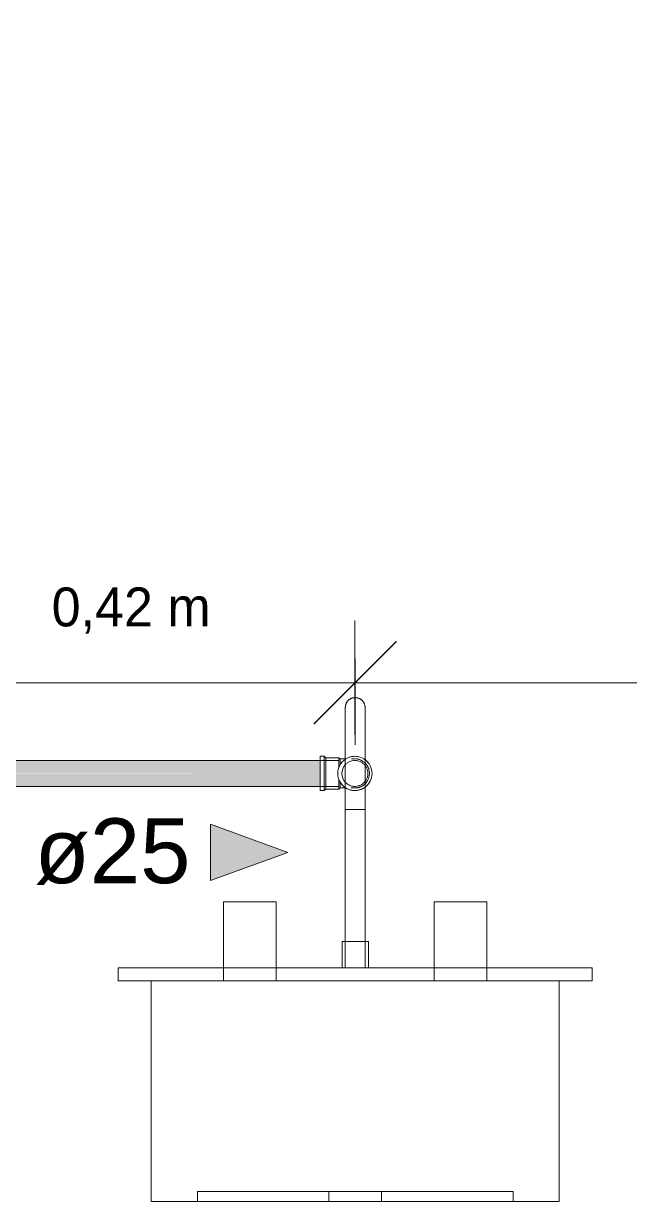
# Model space of a CAD drawing. Header units: metres. Extents: x 15 to 69.3, y -12.4 to 16.4.
# Drawn here: x 30.722 to 31.306, y 0.687 to 1.823 of the extents above; entities that cross this region are included whole.
import ezdxf

# ---------------------------------------------------------------- set-up
doc = ezdxf.new("R2010")
doc.units = ezdxf.units.M
for name, color, linetype, lineweight in [('A-ANNO-DIMS', 7, 'Continuous', 5), ('A-ANNO-DIMS-25', 7, 'Continuous', 5), ('P-PIPE', 7, 'Continuous', 5), ('P-PIPE-IDEN', 7, 'Continuous', 5), ('P-SANR-FIXT', 7, 'Continuous', 5)]:
    doc.layers.add(name, color=color, linetype=linetype, lineweight=lineweight)
doc.styles.add('Arial_1', font='arial.ttf', dxfattribs={"height": 0.0625})
doc.styles.add('Century Gothic_4', font='GOTHIC.TTF', dxfattribs={"height": 0.0375})
doc.dimstyles.new('Setores_1_5_1', dxfattribs={"dimscale": 0.3048, "dimtxt": 0.039156, "dimasz": 0.260417, "dimexe": 0.19685, "dimexo": 0.123031, "dimgap": 0.143537, "dimtad": 1, "dimrnd": 0.01, "dimzin": 0, "dimdsep": 46, "dimtxsty": 'Century Gothic_4', "dimblk1": 'OBLIQUE', "dimblk2": 'OBLIQUE', "dimsah": 1, "dimcen": 0.09, "dimazin": 0, "dimtfac": 1, "dimtdec": 4, "dimtix": 1, "dimtmove": 0, "dimatfit": 3, "dimfxl": 1, "dimtvp": 1, "dimtolj": 1, "dimtzin": 0, "dimarcsym": 2})

# ---------------------------------------------------------------- blocks, each defined once
blk = doc.blocks.new('Cuba para Pia de Cozinha - Standard-2652003-BB')
at = {"layer": 'P-SANR-FIXT'}
for p, q in [((-16.8323, 1.1), (-16.8323, 0.9127)), ((-16.8323, 1.1), (-16.8323, 1.0651)), ((-16.8132, 0.9127), (-16.8132, 1.1)), ((-16.8132, 1.0651), (-16.8132, 1.1)), ((-16.8323, 1.0651), (-16.8227, 1.0651)), ((-16.8227, 1.0651), (-16.8132, 1.0651)), ((-16.9497, 0.9762), (-16.9497, 0.9127)), ((-16.8989, 0.9762), (-16.9497, 0.9762)), ((-16.8989, 0.9127), (-16.8989, 0.9762)), ((-16.7465, 0.9762), (-16.7465, 0.9127)), ((-16.6957, 0.9762), (-16.7465, 0.9762)), ((-16.6957, 0.9127), (-16.6957, 0.9762)), ((-16.8354, 0.9381), (-16.8354, 0.9127)), ((-16.81, 0.9381), (-16.8354, 0.9381)), ((-16.81, 0.9127), (-16.81, 0.9381)), ((-17.0512, 0.9127), (-16.5942, 0.9127)), ((-17.0512, 0.9), (-17.0512, 0.9127)), ((-16.5942, 0.9), (-16.5942, 0.9127)), ((-16.5942, 0.9), (-17.0512, 0.9)), ((-17.0194, 0.9), (-17.0194, 0.6875)), ((-16.6259, 0.6875), (-16.6259, 0.9)), ((-16.9622, 0.6875), (-17.0194, 0.6875)), ((-16.9622, 0.6875), (-16.683, 0.6875)), ((-16.6259, 0.6875), (-16.683, 0.6875))]:
    blk.add_line(p, q, dxfattribs=at)
at = {"layer": 'P-SANR-FIXT', "color": 253, "true_color": 0xa6a6a6}
for p, q in [((-16.832, 1.0651), (-16.8227, 1.0651)), ((-16.8227, 1.0651), (-16.8134, 1.0651)), ((-16.8989, 0.9762), (-16.9497, 0.9762)), ((-16.6957, 0.9762), (-16.7465, 0.9762)), ((-16.8322, 0.9381), (-16.8354, 0.9381)), ((-16.81, 0.9381), (-16.8132, 0.9381)), ((-17.013, 0.9127), (-17.0512, 0.9127)), ((-17.0512, 0.9), (-17.0512, 0.9127)), ((-17.013, 0.9127), (-16.9622, 0.9127)), ((-17.013, 0.9127), (-16.9622, 0.9127)), ((-16.683, 0.9127), (-16.9622, 0.9127)), ((-16.9622, 0.9127), (-16.683, 0.9127)), ((-16.683, 0.9127), (-16.6636, 0.9127)), ((-16.683, 0.9127), (-16.6731, 0.9127)), ((-16.6731, 0.9127), (-16.6636, 0.9127)), ((-16.6636, 0.9127), (-16.6332, 0.9127)), ((-16.6636, 0.9127), (-16.6322, 0.9127)), ((-16.6332, 0.9127), (-16.6322, 0.9127)), ((-16.5942, 0.9127), (-16.6322, 0.9127)), ((-16.5942, 0.9127), (-16.5942, 0.9)), ((-17.0512, 0.9), (-17.0194, 0.9)), ((-17.0194, 0.9), (-17.0183, 0.9)), ((-17.0183, 0.9), (-17.015, 0.9)), ((-17.015, 0.9), (-17.0097, 0.9)), ((-17.0097, 0.9), (-16.9622, 0.9)), ((-16.683, 0.9), (-16.9622, 0.9)), ((-16.683, 0.9), (-16.6259, 0.9)), ((-16.6259, 0.9), (-16.5942, 0.9)), ((-16.9735, 0.697), (-16.9749, 0.697)), ((-16.9749, 0.697), (-16.9749, 0.6875)), ((-16.9735, 0.697), (-16.9749, 0.697)), ((-16.9622, 0.697), (-16.9732, 0.697)), ((-16.9695, 0.697), (-16.9726, 0.697)), ((-16.9622, 0.697), (-16.968, 0.697)), ((-16.9622, 0.697), (-16.683, 0.697)), ((-16.9622, 0.697), (-16.683, 0.697)), ((-16.6774, 0.697), (-16.683, 0.697)), ((-16.672, 0.697), (-16.683, 0.697)), ((-16.6726, 0.697), (-16.6758, 0.697)), ((-16.6714, 0.697), (-16.6717, 0.697)), ((-16.6703, 0.697), (-16.6717, 0.697)), ((-16.6703, 0.697), (-16.6713, 0.697)), ((-16.6703, 0.6875), (-16.6703, 0.697)), ((-16.975, 0.6875), (-17.0194, 0.6875)), ((-16.974, 0.6875), (-16.9749, 0.6875)), ((-16.9749, 0.6875), (-16.9735, 0.6875)), ((-16.9735, 0.6875), (-16.974, 0.6875)), ((-16.9732, 0.6875), (-16.9622, 0.6875)), ((-16.9695, 0.6875), (-16.9726, 0.6875)), ((-16.9622, 0.6875), (-16.968, 0.6875)), ((-16.9622, 0.6875), (-16.683, 0.6875)), ((-16.683, 0.6875), (-16.9622, 0.6875)), ((-16.6772, 0.6875), (-16.683, 0.6875)), ((-16.683, 0.6875), (-16.672, 0.6875)), ((-16.6726, 0.6875), (-16.6758, 0.6875)), ((-16.6703, 0.6875), (-16.6717, 0.6875)), ((-16.6717, 0.6875), (-16.6703, 0.6875)), ((-16.6259, 0.6875), (-16.6703, 0.6875))]:
    blk.add_line(p, q, dxfattribs=at)
at = {"layer": 'P-SANR-FIXT', "color": 254, "true_color": 0xdfdfdf}
for p, q in [((-16.8152, 0.9381), (-16.832, 0.9381)), ((-16.8132, 0.9381), (-16.8148, 0.9381)), ((-16.9724, 0.9127), (-17.013, 0.9127)), ((-16.9497, 0.9127), (-16.9721, 0.9127)), ((-16.9497, 0.9127), (-16.9497, 0.9)), ((-16.8354, 0.9127), (-16.8989, 0.9127)), ((-16.8989, 0.9), (-16.8989, 0.9127)), ((-16.8354, 0.9127), (-16.81, 0.9127)), ((-16.7465, 0.9127), (-16.81, 0.9127)), ((-16.7465, 0.9127), (-16.7465, 0.9)), ((-16.6322, 0.9127), (-16.6957, 0.9127)), ((-16.6957, 0.9), (-16.6957, 0.9127)), ((-17.0194, 0.9), (-17.0133, 0.9)), ((-17.0194, 0.9), (-17.013, 0.9)), ((-17.0092, 0.9), (-17.013, 0.9)), ((-17.0121, 0.9), (-17.013, 0.9)), ((-16.9622, 0.9), (-17.013, 0.9)), ((-16.9622, 0.9), (-17.013, 0.9)), ((-17.0092, 0.9), (-17.0121, 0.9)), ((-16.9622, 0.9), (-17.0092, 0.9)), ((-17.0045, 0.9), (-17.0092, 0.9)), ((-16.9904, 0.9), (-17.0045, 0.9)), ((-16.9817, 0.9), (-16.9904, 0.9)), ((-16.9721, 0.9), (-16.9817, 0.9)), ((-16.9622, 0.9), (-16.9721, 0.9)), ((-16.9622, 0.9), (-16.683, 0.9)), ((-16.683, 0.9), (-16.9622, 0.9)), ((-16.683, 0.9), (-16.9622, 0.9)), ((-16.9622, 0.9), (-16.683, 0.9)), ((-16.6354, 0.9), (-16.683, 0.9)), ((-16.6354, 0.9), (-16.683, 0.9)), ((-16.6354, 0.9), (-16.683, 0.9)), ((-16.6354, 0.9), (-16.683, 0.9)), ((-16.6322, 0.9), (-16.6352, 0.9)), ((-16.6322, 0.9), (-16.6352, 0.9)), ((-16.6322, 0.9), (-16.6352, 0.9)), ((-16.6322, 0.9), (-16.6352, 0.9)), ((-16.6322, 0.9), (-16.6259, 0.9)), ((-16.632, 0.9), (-16.6302, 0.9)), ((-16.6302, 0.9), (-16.6259, 0.9)), ((-16.974, 0.697), (-16.9749, 0.697)), ((-16.9735, 0.697), (-16.9749, 0.697)), ((-16.9735, 0.697), (-16.974, 0.697)), ((-16.9726, 0.697), (-16.9734, 0.697)), ((-16.9712, 0.697), (-16.9734, 0.697)), ((-16.9695, 0.697), (-16.9726, 0.697)), ((-16.9671, 0.697), (-16.9712, 0.697)), ((-16.968, 0.697), (-16.9695, 0.697)), ((-16.9622, 0.697), (-16.968, 0.697)), ((-16.9622, 0.697), (-16.9671, 0.697)), ((-16.8481, 0.697), (-16.9622, 0.697)), ((-16.8481, 0.697), (-16.9622, 0.697)), ((-16.8481, 0.697), (-16.8481, 0.6875)), ((-16.7973, 0.697), (-16.8481, 0.697)), ((-16.8456, 0.697), (-16.8453, 0.697)), ((-16.8393, 0.697), (-16.8377, 0.697)), ((-16.8287, 0.697), (-16.8276, 0.697)), ((-16.8179, 0.697), (-16.8167, 0.697)), ((-16.8077, 0.697), (-16.8062, 0.697)), ((-16.8001, 0.697), (-16.7998, 0.697)), ((-16.683, 0.697), (-16.7973, 0.697)), ((-16.683, 0.697), (-16.7973, 0.697)), ((-16.7973, 0.6875), (-16.7973, 0.697)), ((-16.6719, 0.697), (-16.683, 0.697)), ((-16.6774, 0.697), (-16.683, 0.697)), ((-16.6758, 0.697), (-16.6774, 0.697)), ((-16.6726, 0.697), (-16.6757, 0.697)), ((-16.6719, 0.697), (-16.6726, 0.697)), ((-16.6714, 0.697), (-16.6717, 0.697)), ((-16.671, 0.697), (-16.6717, 0.697)), ((-16.6703, 0.697), (-16.6711, 0.697)), ((-16.6703, 0.697), (-16.6708, 0.697)), ((-16.9742, 0.6875), (-16.9749, 0.6875)), ((-16.9749, 0.6875), (-16.9735, 0.6875)), ((-16.9735, 0.6875), (-16.974, 0.6875)), ((-16.9726, 0.6875), (-16.9734, 0.6875)), ((-16.9712, 0.6875), (-16.9734, 0.6875)), ((-16.9726, 0.6875), (-16.9695, 0.6875)), ((-16.9671, 0.6875), (-16.9712, 0.6875)), ((-16.968, 0.6875), (-16.9695, 0.6875)), ((-16.968, 0.6875), (-16.9622, 0.6875)), ((-16.9622, 0.6875), (-16.9671, 0.6875)), ((-16.8481, 0.6875), (-16.9622, 0.6875)), ((-16.9622, 0.6875), (-16.8481, 0.6875)), ((-16.8481, 0.6875), (-16.8473, 0.6875)), ((-16.8473, 0.6875), (-16.8227, 0.6875)), ((-16.8453, 0.6875), (-16.8456, 0.6875)), ((-16.8377, 0.6875), (-16.8393, 0.6875)), ((-16.8276, 0.6875), (-16.8287, 0.6875)), ((-16.8227, 0.6875), (-16.8048, 0.6875)), ((-16.8167, 0.6875), (-16.8179, 0.6875)), ((-16.8062, 0.6875), (-16.8077, 0.6875)), ((-16.8048, 0.6875), (-16.7982, 0.6875)), ((-16.7998, 0.6875), (-16.8001, 0.6875)), ((-16.7982, 0.6875), (-16.7973, 0.6875)), ((-16.683, 0.6875), (-16.7973, 0.6875)), ((-16.7973, 0.6875), (-16.683, 0.6875)), ((-16.6782, 0.6875), (-16.683, 0.6875)), ((-16.683, 0.6875), (-16.6773, 0.6875)), ((-16.6719, 0.6875), (-16.6782, 0.6875)), ((-16.6758, 0.6875), (-16.6772, 0.6875)), ((-16.6757, 0.6875), (-16.6726, 0.6875)), ((-16.6719, 0.6875), (-16.6726, 0.6875)), ((-16.6713, 0.6875), (-16.6717, 0.6875)), ((-16.6717, 0.6875), (-16.6703, 0.6875)), ((-16.6703, 0.6875), (-16.6712, 0.6875))]:
    blk.add_line(p, q, dxfattribs=at)
at = {"layer": 'P-SANR-FIXT', "color": 7, "true_color": 0xf3f3f3}
for p, q in [((-16.9488, 0.9127), (-16.9497, 0.9127)), ((-16.9474, 0.9127), (-16.9486, 0.9127)), ((-16.9004, 0.9127), (-16.9472, 0.9127)), ((-16.8991, 0.9127), (-16.9002, 0.9127)), ((-16.832, 0.9127), (-16.8354, 0.9127)), ((-16.8354, 0.9127), (-16.8322, 0.9127)), ((-16.8323, 0.9127), (-16.8302, 0.9127)), ((-16.8323, 0.9127), (-16.832, 0.9127)), ((-16.8302, 0.9127), (-16.8227, 0.9127)), ((-16.8227, 0.9127), (-16.8134, 0.9127)), ((-16.81, 0.9127), (-16.8134, 0.9127)), ((-16.8134, 0.9127), (-16.8132, 0.9127)), ((-16.8134, 0.9127), (-16.8132, 0.9127)), ((-16.8132, 0.9127), (-16.81, 0.9127)), ((-16.7456, 0.9127), (-16.7465, 0.9127)), ((-16.7442, 0.9127), (-16.7454, 0.9127)), ((-16.6972, 0.9127), (-16.744, 0.9127)), ((-16.6959, 0.9127), (-16.697, 0.9127)), ((-16.9727, 0.697), (-16.9732, 0.697)), ((-16.968, 0.697), (-16.9693, 0.697)), ((-16.8481, 0.697), (-16.8386, 0.697)), ((-16.8481, 0.697), (-16.8456, 0.697)), ((-16.8453, 0.697), (-16.846, 0.697)), ((-16.8453, 0.697), (-16.8393, 0.697)), ((-16.8378, 0.697), (-16.8392, 0.697)), ((-16.8386, 0.697), (-16.8284, 0.697)), ((-16.8377, 0.697), (-16.8287, 0.697)), ((-16.8276, 0.697), (-16.8287, 0.697)), ((-16.8284, 0.697), (-16.8171, 0.697)), ((-16.8276, 0.697), (-16.8179, 0.697)), ((-16.8168, 0.697), (-16.8179, 0.697)), ((-16.8171, 0.697), (-16.7973, 0.697)), ((-16.8167, 0.697), (-16.8077, 0.697)), ((-16.8062, 0.697), (-16.8077, 0.697)), ((-16.8062, 0.697), (-16.8001, 0.697)), ((-16.7994, 0.697), (-16.8001, 0.697)), ((-16.7998, 0.697), (-16.7973, 0.697)), ((-16.6757, 0.697), (-16.6774, 0.697)), ((-16.672, 0.697), (-16.6726, 0.697)), ((-16.9741, 0.6875), (-16.975, 0.6875)), ((-16.9734, 0.6875), (-16.974, 0.6875)), ((-16.9726, 0.6875), (-16.9732, 0.6875)), ((-16.9732, 0.6875), (-16.9727, 0.6875)), ((-16.9622, 0.6875), (-16.9724, 0.6875)), ((-16.9693, 0.6875), (-16.968, 0.6875)), ((-16.8481, 0.6875), (-16.9622, 0.6875)), ((-16.8456, 0.6875), (-16.8481, 0.6875)), ((-16.7973, 0.6875), (-16.8481, 0.6875)), ((-16.846, 0.6875), (-16.8453, 0.6875)), ((-16.8393, 0.6875), (-16.8453, 0.6875)), ((-16.8392, 0.6875), (-16.8378, 0.6875)), ((-16.8287, 0.6875), (-16.8377, 0.6875)), ((-16.8287, 0.6875), (-16.8276, 0.6875)), ((-16.8179, 0.6875), (-16.8276, 0.6875)), ((-16.8179, 0.6875), (-16.8168, 0.6875)), ((-16.8077, 0.6875), (-16.8167, 0.6875)), ((-16.8077, 0.6875), (-16.8062, 0.6875)), ((-16.8001, 0.6875), (-16.8062, 0.6875)), ((-16.8001, 0.6875), (-16.7994, 0.6875)), ((-16.7973, 0.6875), (-16.7998, 0.6875)), ((-16.683, 0.6875), (-16.7973, 0.6875)), ((-16.672, 0.6875), (-16.683, 0.6875)), ((-16.6773, 0.6875), (-16.6757, 0.6875)), ((-16.6726, 0.6875), (-16.672, 0.6875)), ((-16.6713, 0.6875), (-16.6719, 0.6875)), ((-16.6703, 0.6875), (-16.6712, 0.6875))]:
    blk.add_line(p, q, dxfattribs=at)
at = {"layer": 'P-SANR-FIXT', "color": 7, "true_color": 0xfafafa}
for p, q in [((-16.8322, 0.9127), (-16.8132, 0.9127)), ((-16.8134, 0.9127), (-16.832, 0.9127)), ((-16.832, 0.9127), (-16.8227, 0.9127)), ((-16.8227, 0.9127), (-16.8134, 0.9127)), ((-17.0133, 0.9), (-17.0097, 0.9)), ((-17.013, 0.9), (-16.9724, 0.9)), ((-17.0097, 0.9), (-17.0026, 0.9)), ((-17.0026, 0.9), (-16.9724, 0.9)), ((-16.9722, 0.9), (-16.9622, 0.9)), ((-16.9721, 0.9), (-16.9497, 0.9)), ((-16.9622, 0.9), (-16.683, 0.9)), ((-16.9497, 0.9), (-16.8989, 0.9)), ((-16.8989, 0.9), (-16.7465, 0.9)), ((-16.7465, 0.9), (-16.6957, 0.9)), ((-16.6957, 0.9), (-16.6355, 0.9)), ((-16.683, 0.9), (-16.6719, 0.9)), ((-16.6719, 0.9), (-16.632, 0.9)), ((-16.6354, 0.9), (-16.6322, 0.9)), ((-16.8473, 0.697), (-16.8481, 0.697)), ((-16.8473, 0.697), (-16.8481, 0.697)), ((-16.8473, 0.697), (-16.8481, 0.697)), ((-16.846, 0.697), (-16.8471, 0.697)), ((-16.7973, 0.697), (-16.847, 0.697)), ((-16.7973, 0.697), (-16.847, 0.697)), ((-16.8392, 0.697), (-16.8453, 0.697)), ((-16.8293, 0.697), (-16.8378, 0.697)), ((-16.8287, 0.697), (-16.8293, 0.697)), ((-16.8179, 0.697), (-16.8276, 0.697)), ((-16.8077, 0.697), (-16.8168, 0.697)), ((-16.8001, 0.697), (-16.8062, 0.697)), ((-16.7973, 0.697), (-16.7994, 0.697)), ((-16.7985, 0.6875), (-16.8481, 0.6875)), ((-16.8481, 0.6875), (-16.7985, 0.6875)), ((-16.8481, 0.6875), (-16.846, 0.6875)), ((-16.8453, 0.6875), (-16.8392, 0.6875)), ((-16.8378, 0.6875), (-16.8287, 0.6875)), ((-16.8276, 0.6875), (-16.8179, 0.6875)), ((-16.8168, 0.6875), (-16.8162, 0.6875)), ((-16.8162, 0.6875), (-16.81, 0.6875)), ((-16.81, 0.6875), (-16.8077, 0.6875)), ((-16.8062, 0.6875), (-16.8001, 0.6875)), ((-16.7994, 0.6875), (-16.7984, 0.6875)), ((-16.7973, 0.6875), (-16.7982, 0.6875)), ((-16.7982, 0.6875), (-16.7973, 0.6875)), ((-16.7982, 0.6875), (-16.7973, 0.6875))]:
    blk.add_line(p, q, dxfattribs=at)
at = {"layer": 'P-SANR-FIXT', "color": 7, "true_color": 0xfdfdfd}
for p, q in [((-16.9497, 0.9), (-16.8989, 0.9)), ((-16.9497, 0.9), (-16.9472, 0.9)), ((-16.9472, 0.9), (-16.9402, 0.9)), ((-16.9402, 0.9), (-16.8989, 0.9)), ((-16.7465, 0.9), (-16.6957, 0.9)), ((-16.7465, 0.9), (-16.6982, 0.9)), ((-16.6982, 0.9), (-16.6957, 0.9)), ((-16.7985, 0.6875), (-16.8481, 0.6875)), ((-16.7973, 0.6875), (-16.7982, 0.6875))]:
    blk.add_line(p, q, dxfattribs=at)
at = {"layer": 'P-SANR-FIXT', "flags": 128}
for points in [[(-16.8323, 1.1635), (-16.8322, 1.1639), (-16.8322, 1.1643), (-16.8322, 1.1647), (-16.8321, 1.165), (-16.8321, 1.1654), (-16.832, 1.1658), (-16.8319, 1.1662), (-16.8318, 1.1665), (-16.8316, 1.1669), (-16.8315, 1.1672), (-16.8313, 1.1676), (-16.8312, 1.1679), (-16.831, 1.1683), (-16.8308, 1.1686), (-16.8306, 1.1689), (-16.8304, 1.1692), (-16.8301, 1.1695), (-16.8299, 1.1698), (-16.8296, 1.1701), (-16.8294, 1.1704), (-16.8291, 1.1706), (-16.8288, 1.1709), (-16.8285, 1.1711), (-16.8282, 1.1713), (-16.8279, 1.1715), (-16.8275, 1.1717), (-16.8272, 1.1719), (-16.8269, 1.1721), (-16.8265, 1.1723), (-16.8262, 1.1724), (-16.8258, 1.1725), (-16.8255, 1.1727), (-16.8251, 1.1728), (-16.8247, 1.1728), (-16.8243, 1.1729), (-16.824, 1.173), (-16.8236, 1.173), (-16.8232, 1.173), (-16.8228, 1.173), (-16.8227, 1.173)], [(-16.8227, 1.173), (-16.8223, 1.173), (-16.822, 1.173), (-16.8216, 1.173), (-16.8212, 1.1729), (-16.8208, 1.1729), (-16.8205, 1.1728), (-16.8201, 1.1727), (-16.8197, 1.1726), (-16.8194, 1.1724), (-16.819, 1.1723), (-16.8187, 1.1721), (-16.8183, 1.172), (-16.818, 1.1718), (-16.8177, 1.1716), (-16.8173, 1.1714), (-16.817, 1.1712), (-16.8167, 1.1709), (-16.8164, 1.1707), (-16.8162, 1.1704), (-16.8159, 1.1702), (-16.8156, 1.1699), (-16.8154, 1.1696), (-16.8151, 1.1693), (-16.8149, 1.169), (-16.8147, 1.1687), (-16.8145, 1.1683), (-16.8143, 1.168), (-16.8142, 1.1677), (-16.814, 1.1673), (-16.8138, 1.167), (-16.8137, 1.1666), (-16.8136, 1.1663), (-16.8135, 1.1659), (-16.8134, 1.1655), (-16.8133, 1.1651), (-16.8133, 1.1648), (-16.8132, 1.1644), (-16.8132, 1.164), (-16.8132, 1.1636), (-16.8132, 1.1635)], [(-16.8323, 1.1485), (-16.8323, 1.149), (-16.8323, 1.1505), (-16.8323, 1.152), (-16.8323, 1.1535), (-16.8323, 1.1548), (-16.8323, 1.156), (-16.8323, 1.1572), (-16.8323, 1.1582), (-16.8323, 1.1592), (-16.8323, 1.1601), (-16.8323, 1.1609), (-16.8323, 1.1615), (-16.8323, 1.1621), (-16.8323, 1.1626), (-16.8323, 1.163), (-16.8323, 1.1633), (-16.8323, 1.1634), (-16.8323, 1.1635), (-16.8323, 1.1635)], [(-16.8323, 1.1635), (-16.8323, 1.1635), (-16.8323, 1.1633), (-16.8323, 1.1631), (-16.8323, 1.1627), (-16.8323, 1.1623), (-16.8323, 1.1617), (-16.8323, 1.1611), (-16.8323, 1.1603), (-16.8323, 1.1595), (-16.8323, 1.1585), (-16.8323, 1.1575), (-16.8323, 1.1563), (-16.8323, 1.1551), (-16.8323, 1.1538), (-16.8323, 1.1524), (-16.8323, 1.151), (-16.8323, 1.1494), (-16.8323, 1.1478), (-16.8323, 1.1461), (-16.8323, 1.1443), (-16.8323, 1.1424), (-16.8323, 1.1405), (-16.8323, 1.1385), (-16.8323, 1.1364), (-16.8323, 1.1343), (-16.8323, 1.1322), (-16.8323, 1.13), (-16.8323, 1.1277), (-16.8323, 1.1254), (-16.8323, 1.123), (-16.8323, 1.1206), (-16.8323, 1.1182), (-16.8323, 1.1158), (-16.8323, 1.1133), (-16.8323, 1.1108), (-16.8323, 1.1083), (-16.8323, 1.1058), (-16.8323, 1.1032), (-16.8323, 1.1007), (-16.8323, 1.1)], [(-16.8132, 1.1635), (-16.8132, 1.1635), (-16.8132, 1.1633), (-16.8132, 1.1631), (-16.8132, 1.1627), (-16.8132, 1.1623), (-16.8132, 1.1617), (-16.8132, 1.1611), (-16.8132, 1.1603), (-16.8132, 1.1595), (-16.8132, 1.1585), (-16.8132, 1.1575), (-16.8132, 1.1563), (-16.8132, 1.1551), (-16.8132, 1.1538), (-16.8132, 1.1524), (-16.8132, 1.151), (-16.8132, 1.1494), (-16.8132, 1.1485)], [(-16.8132, 1.1), (-16.8132, 1.1026), (-16.8132, 1.1051), (-16.8132, 1.1076), (-16.8132, 1.1101), (-16.8132, 1.1126), (-16.8132, 1.1151), (-16.8132, 1.1176), (-16.8132, 1.12), (-16.8132, 1.1224), (-16.8132, 1.1248), (-16.8132, 1.1271), (-16.8132, 1.1293), (-16.8132, 1.1316), (-16.8132, 1.1338), (-16.8132, 1.1359), (-16.8132, 1.1379), (-16.8132, 1.14), (-16.8132, 1.1419), (-16.8132, 1.1438), (-16.8132, 1.1456), (-16.8132, 1.1473), (-16.8132, 1.149), (-16.8132, 1.1505), (-16.8132, 1.152), (-16.8132, 1.1535), (-16.8132, 1.1548), (-16.8132, 1.156), (-16.8132, 1.1572), (-16.8132, 1.1582), (-16.8132, 1.1592), (-16.8132, 1.1601), (-16.8132, 1.1609), (-16.8132, 1.1615), (-16.8132, 1.1621), (-16.8132, 1.1626), (-16.8132, 1.163), (-16.8132, 1.1633), (-16.8132, 1.1634), (-16.8132, 1.1635), (-16.8132, 1.1635)], [(-16.8323, 1.1), (-16.8323, 1.1026), (-16.8323, 1.1051), (-16.8323, 1.1076), (-16.8323, 1.1101), (-16.8323, 1.1126), (-16.8323, 1.1151), (-16.8323, 1.1176), (-16.8323, 1.12), (-16.8323, 1.1224), (-16.8323, 1.1248), (-16.8323, 1.1271), (-16.8323, 1.1293), (-16.8323, 1.1306)], [(-16.8132, 1.1306), (-16.8132, 1.13), (-16.8132, 1.1277), (-16.8132, 1.1254), (-16.8132, 1.123), (-16.8132, 1.1206), (-16.8132, 1.1182), (-16.8132, 1.1158), (-16.8132, 1.1133), (-16.8132, 1.1108), (-16.8132, 1.1083), (-16.8132, 1.1058), (-16.8132, 1.1032), (-16.8132, 1.1007), (-16.8132, 1.1)]]:
    blk.add_lwpolyline(points, dxfattribs=at)
at = {"layer": 'P-SANR-FIXT', "color": 253, "true_color": 0xa6a6a6, "flags": 128}
for points in [[(-16.8323, 1.1306), (-16.8323, 1.1316), (-16.8323, 1.1338), (-16.8323, 1.1359), (-16.8323, 1.1379), (-16.8323, 1.14), (-16.8323, 1.1419), (-16.8323, 1.1438), (-16.8323, 1.1456), (-16.8323, 1.1473), (-16.8323, 1.1485)], [(-16.8132, 1.1485), (-16.8132, 1.1478), (-16.8132, 1.1461), (-16.8132, 1.1443), (-16.8132, 1.1424), (-16.8132, 1.1405), (-16.8132, 1.1385), (-16.8132, 1.1364), (-16.8132, 1.1343), (-16.8132, 1.1322), (-16.8132, 1.1306)]]:
    blk.add_lwpolyline(points, dxfattribs=at)
blk = doc.blocks.new('Joelho 45_90 - Agua Fria_Soldavel - MEP - Tigre - Standard-3523191-BB')
at = {"layer": 'P-PIPE'}
for p, q in [((-16.8525, 1.1165), (-16.8565, 1.1165)), ((-16.8565, 1.1165), (-16.8565, 1.1)), ((-16.8511, 1.1151), (-16.8525, 1.1165)), ((-16.8525, 1.1165), (-16.8525, 1.1)), ((-16.8384, 1.1151), (-16.8511, 1.1151)), ((-16.8511, 1.1151), (-16.8511, 1.1)), ((-16.8373, 1.114), (-16.8384, 1.1151)), ((-16.8384, 1.1151), (-16.8384, 1.1056)), ((-16.8384, 1.1056), (-16.8384, 1.1151)), ((-16.8373, 1.1083), (-16.8373, 1.114)), ((-16.8373, 1.114), (-16.8373, 1.1083)), ((-16.8565, 1.1), (-16.8565, 1.0835)), ((-16.8525, 1.1), (-16.8525, 1.0835)), ((-16.8511, 1.1), (-16.8511, 1.0849)), ((-16.8384, 1.0944), (-16.8384, 1.0849)), ((-16.8384, 1.0849), (-16.8384, 1.0944)), ((-16.8373, 1.086), (-16.8373, 1.0917)), ((-16.8373, 1.0917), (-16.8373, 1.086)), ((-16.8565, 1.0835), (-16.8525, 1.0835)), ((-16.8525, 1.0835), (-16.8511, 1.0849)), ((-16.8511, 1.0849), (-16.8384, 1.0849)), ((-16.8384, 1.0849), (-16.8373, 1.086))]:
    blk.add_line(p, q, dxfattribs=at)
at = {"layer": 'P-PIPE', "color": 254, "true_color": 0xdfdfdf}
for p, q in [((-16.832, 1.114), (-16.8317, 1.114)), ((-16.823, 1.114), (-16.823, 1.114)), ((-16.8184, 1.1132), (-16.8181, 1.1131)), ((-16.8181, 1.1131), (-16.8179, 1.1131)), ((-16.8175, 1.1129), (-16.8172, 1.1128)), ((-16.8142, 1.1109), (-16.8138, 1.1106)), ((-16.8316, 1.086), (-16.832, 1.086)), ((-16.8252, 1.086), (-16.8255, 1.086)), ((-16.819, 1.0865), (-16.8195, 1.0864)), ((-16.8186, 1.0867), (-16.8189, 1.0866)), ((-16.815, 1.0885), (-16.8153, 1.0883)), ((-16.8145, 1.0888), (-16.8146, 1.0888))]:
    blk.add_line(p, q, dxfattribs=at)
at = {"layer": 'P-PIPE', "flags": 128}
for points in [[(-16.8373, 1.114), (-16.8367, 1.114), (-16.8362, 1.114), (-16.8356, 1.114), (-16.835, 1.114), (-16.8345, 1.114), (-16.8339, 1.114), (-16.8334, 1.114), (-16.8328, 1.114), (-16.8323, 1.114), (-16.832, 1.114)], [(-16.8133, 1.1102), (-16.8129, 1.1098), (-16.8126, 1.1094), (-16.8122, 1.1089), (-16.8118, 1.1085), (-16.8115, 1.1081), (-16.8112, 1.1076), (-16.8109, 1.1071), (-16.8106, 1.1066), (-16.8104, 1.1061), (-16.8101, 1.1056), (-16.8099, 1.1051), (-16.8097, 1.1046), (-16.8096, 1.104), (-16.8094, 1.1035), (-16.8093, 1.1029), (-16.8092, 1.1024), (-16.8091, 1.1018), (-16.809, 1.1013), (-16.809, 1.1007), (-16.809, 1.1002), (-16.809, 1.1)], [(-16.809, 1.1), (-16.809, 1.0994), (-16.809, 1.0989), (-16.8091, 1.0983), (-16.8091, 1.0978), (-16.8093, 1.0972), (-16.8094, 1.0967), (-16.8095, 1.0961), (-16.8097, 1.0956), (-16.8099, 1.0951), (-16.8101, 1.0945), (-16.8103, 1.094), (-16.8106, 1.0935), (-16.8108, 1.093), (-16.8111, 1.0925), (-16.8114, 1.0921), (-16.8117, 1.0916), (-16.8121, 1.0912), (-16.8125, 1.0907), (-16.8128, 1.0903), (-16.8132, 1.0899)], [(-16.832, 1.086), (-16.8321, 1.086), (-16.8327, 1.086), (-16.8332, 1.086), (-16.8338, 1.086), (-16.8343, 1.086), (-16.8349, 1.086), (-16.8354, 1.086), (-16.836, 1.086), (-16.8366, 1.086), (-16.8372, 1.086), (-16.8373, 1.086)]]:
    blk.add_lwpolyline(points, dxfattribs=at)
at = {"layer": 'P-PIPE', "color": 254, "true_color": 0xdfdfdf, "flags": 128}
for points in [[(-16.8263, 1.114), (-16.8259, 1.114), (-16.8256, 1.114), (-16.8253, 1.114)], [(-16.825, 1.114), (-16.8247, 1.114), (-16.8244, 1.114), (-16.8242, 1.114), (-16.824, 1.114), (-16.8238, 1.114), (-16.8236, 1.114), (-16.8235, 1.114), (-16.8233, 1.114), (-16.8232, 1.114), (-16.8231, 1.114)], [(-16.8231, 1.114), (-16.8231, 1.114), (-16.823, 1.114)], [(-16.8224, 1.114), (-16.8219, 1.114), (-16.8213, 1.1139), (-16.8208, 1.1139)], [(-16.8206, 1.1138), (-16.8202, 1.1138), (-16.8197, 1.1136), (-16.8191, 1.1135), (-16.8186, 1.1133)], [(-16.817, 1.1127), (-16.8165, 1.1125), (-16.816, 1.1122), (-16.8156, 1.1119), (-16.8151, 1.1116), (-16.8146, 1.1113)], [(-16.8255, 1.086), (-16.8258, 1.086), (-16.8262, 1.086), (-16.8266, 1.086)], [(-16.823, 1.086), (-16.8231, 1.086), (-16.8231, 1.086), (-16.8232, 1.086), (-16.8233, 1.086), (-16.8234, 1.086), (-16.8236, 1.086), (-16.8237, 1.086), (-16.8239, 1.086), (-16.8241, 1.086), (-16.8244, 1.086), (-16.8246, 1.086), (-16.8249, 1.086), (-16.8252, 1.086)], [(-16.8212, 1.0861), (-16.8217, 1.086), (-16.8223, 1.086), (-16.8227, 1.086)], [(-16.8195, 1.0864), (-16.8201, 1.0863), (-16.8206, 1.0862), (-16.8211, 1.0861)], [(-16.8174, 1.0871), (-16.8179, 1.0869), (-16.8185, 1.0867)], [(-16.8155, 1.0881), (-16.8159, 1.0879), (-16.8164, 1.0876), (-16.8169, 1.0874), (-16.8174, 1.0871)], [(-16.8136, 1.0895), (-16.8141, 1.0892), (-16.8145, 1.0888)]]:
    blk.add_lwpolyline(points, dxfattribs=at)
at = {"layer": 'P-PIPE'}
for radius, start, end in [(0.0165, 123.7317, 180), (0.0165, 0, 53.7883), (0.0165, 156.6462, 162.0233), (0.0165, 137.9784, 143.3543), (0.0125, 136.6964, 223.7669), (0.0125, 320.5229, 39.0537), (0.0165, 36.6473, 42.0268), (0.0165, 17.9793, 23.3553), (0.0165, 180, 236.6985), (0.0165, 197.9767, 203.3538), (0.0165, 216.6457, 222.0216), (0.0165, 305.7952, 0), (0.0165, 317.9732, 323.3527), (0.0165, 336.6447, 342.0207)]:
    blk.add_arc((-16.823, 1.1), radius, start, end, dxfattribs=at)
at = {"layer": 'P-PIPE', "color": 254, "true_color": 0xdfdfdf}
for radius, start, end in [(0.0165, 120.8605, 122.2857), (0.0165, 108.0397, 120), (0.0165, 106.1516, 107.2953), (0.0165, 90, 104.4945), (0.0165, 96.6467, 101.7231), (0.0165, 72.1876, 89.0023), (0.0165, 77.9802, 83.3548), (0.0165, 60, 69.1625), (0.0165, 57.2331, 58.7264), (0.0165, 53.8037, 56.8084), (0.0125, 131.7562, 136.0246), (0.0125, 116.2197, 129.3373), (0.0125, 91.1079, 114.8211), (0.0125, 65.8794, 88.683), (0.0125, 62.1328, 65.1343), (0.0125, 47.5458, 60), (0.0125, 40.4899, 44.648), (0.0125, 223.9754, 234.1375), (0.0125, 296.1531, 307.5716), (0.0125, 308.5811, 319.9288), (0.0165, 236.8197, 240), (0.0165, 240.0065, 243.5535), (0.0125, 234.7106, 240), (0.0165, 244.0977, 255), (0.0125, 240.6046, 250.9127), (0.0125, 251.9478, 270), (0.0165, 256.4816, 269.718), (0.0165, 257.975, 260), (0.0165, 260, 263.2822), (0.0125, 271.317, 285), (0.0165, 270.9977, 284.2747), (0.0165, 276.6452, 282.0198), (0.0125, 285, 289.5927), (0.0125, 290.8789, 295.3621), (0.0165, 285.5514, 297.0676), (0.0165, 298.0437, 300), (0.0165, 300.9908, 305.2176)]:
    blk.add_arc((-16.823, 1.1), radius, start, end, dxfattribs=at)
blk = doc.blocks.new('DIMBLOCK30-BB')
at = {"layer": 'A-ANNO-DIMS-25'}
for p, q in [((30.6218, 1.1874), (30.6218, 1.7781)), ((31.0419, 1.1874), (31.0419, 1.2106)), ((31.0419, 1.1874), (30.6218, 1.1874)), ((30.6218, 1.1874), (30.6218, 1.1274)), ((31.0419, 1.1874), (31.0419, 1.1274))]:
    blk.add_line(p, q, dxfattribs=at)
at = {"layer": 'A-ANNO-DIMS-25', "lineweight": 25}
for p, q in [((30.6218, 1.1874), (30.6615, 1.2271)), ((31.0419, 1.1874), (31.0816, 1.2271)), ((30.6218, 1.1874), (30.5821, 1.1477)), ((31.0419, 1.1874), (31.0022, 1.1477))]:
    blk.add_line(p, q, dxfattribs=at)
at = {"layer": 'A-ANNO-DIMS-25', "color": 0, "insert": (30.7492, 1.2792), "char_height": 0.0375, "width": 0.198392, "attachment_point": 1, "line_spacing_factor": 0.984502, "style": 'Century Gothic_4'}
blk.add_mtext('0,42 m', dxfattribs=at)
blk = doc.blocks.new('_Oblique')
at = {"color": 0, "linetype": 'ByBlock', "lineweight": -2}
blk.add_line((-0.5, -0.5), (0.5, 0.5), dxfattribs=at)
blk = doc.blocks.new('DIMBLOCK37-BB')
at = {"layer": 'A-ANNO-DIMS-25'}
for p, q in [((32.504, 1.1874), (32.504, 2.4125)), ((31.0416, 1.1874), (31.0416, 1.2474)), ((31.0416, 1.1874), (32.504, 1.1874)), ((31.0416, 1.1874), (31.0416, 1.1375)), ((32.504, 1.1874), (32.504, 1.1274))]:
    blk.add_line(p, q, dxfattribs=at)
at = {"layer": 'A-ANNO-DIMS-25', "lineweight": 25}
for p, q in [((31.0416, 1.1874), (31.0813, 1.2271)), ((32.504, 1.1874), (32.5437, 1.2271)), ((31.0416, 1.1874), (31.0019, 1.1477)), ((32.504, 1.1874), (32.4643, 1.1477))]:
    blk.add_line(p, q, dxfattribs=at)
at = {"layer": 'A-ANNO-DIMS-25', "color": 0, "insert": (31.6902, 1.2792), "char_height": 0.0375, "width": 0.198392, "attachment_point": 1, "line_spacing_factor": 0.984502, "style": 'Century Gothic_4'}
blk.add_mtext('1,46 m', dxfattribs=at)
blk = doc.blocks.new('Anotacao_Tuboseta - Fluxo 1-2612753-BB')
at = {"layer": 'P-PIPE-IDEN'}
blk.add_hatch(color=256, dxfattribs=at).paths.add_polyline_path([(-16.9621, 0.9969), (-16.9621, 1.051), (-16.8878, 1.0239)])
for p, q in [((-16.8878, 1.0239), (-16.9621, 1.051)), ((-16.9621, 1.051), (-16.9621, 0.9969)), ((-16.9621, 0.9969), (-16.8878, 1.0239))]:
    blk.add_line(p, q, dxfattribs=at)

msp = doc.modelspace()

# ---------------------------------------------------------------- hatches: boundary and pattern name
at = {"layer": 'P-PIPE', "true_color": 0x00ffff}
for points in [[(30.6956, 1.1), (31.0081, 1.1002), (31.0081, 1.1125), (30.6892, 1.1125), (30.6892, 1.1)], [(31.0046, 1.0875), (31.0081, 1.0876), (31.0081, 1.1), (30.6892, 1.0998), (30.6892, 1.0875), (30.7799, 1.0875)]]:
    msp.add_hatch(color=4, dxfattribs=at).paths.add_polyline_path(points)

# ---------------------------------------------------------------- linework, layer by layer
at = {"layer": 'P-PIPE'}
for p, q in [((31.0262, 1.1125), (30.6688, 1.1125)), ((30.6688, 1.0875), (31.0262, 1.0875))]:
    msp.add_line(p, q, dxfattribs=at)

# ---------------------------------------------------------------- block references
msp.add_blockref('Joelho 45_90 - Agua Fria_Soldavel - MEP - Tigre - Standard-3523191-BB', (47.8646, 0), dxfattribs=at)
at = {"layer": 'P-PIPE-IDEN'}
msp.add_blockref('Anotacao_Tuboseta - Fluxo 1-2612753-BB', (47.8646, 0), dxfattribs=at)
at = {"layer": 'P-SANR-FIXT', "color": 254, "true_color": 0xdfdfdf}
msp.add_blockref('Cuba para Pia de Cozinha - Standard-2652003-BB', (47.8646, 0), dxfattribs=at)

# ---------------------------------------------------------------- texts
at = {"layer": 'P-PIPE-IDEN', "insert": (30.7326, 1.0567), "char_height": 0.0625, "width": 0.18038, "attachment_point": 1, "style": 'Arial_1'}
msp.add_mtext('ø25', dxfattribs=at)

# ---------------------------------------------------------------- dimensions: what is measured, and where the dimension line sits
at = {"layer": 'A-ANNO-DIMS'}
for base, p1, p2, override, picture, middle in [((32.504, 1.1874), (31.0416, 1.1), (32.504, 2.45), {"dimpost": '<>', "dimfxl": 1.990247}, 'DIMBLOCK37-BB', (31.7728, 1.2508)), ((30.6218, 1.1874), (31.0419, 1.1731), (30.6218, 1.8156), {"dimpost": '<>', "dimfxl": 0.767657}, 'DIMBLOCK30-BB', (30.8319, 1.2508))]:
    dim = msp.add_linear_dim(base=base, p1=p1, p2=p2, dimstyle='Setores_1_5_1', override=override, dxfattribs=at)
    dim.commit()
    dim.dimension.update_dxf_attribs({"geometry": picture, "text_midpoint": middle})

doc.saveas('drawing.dxf')
